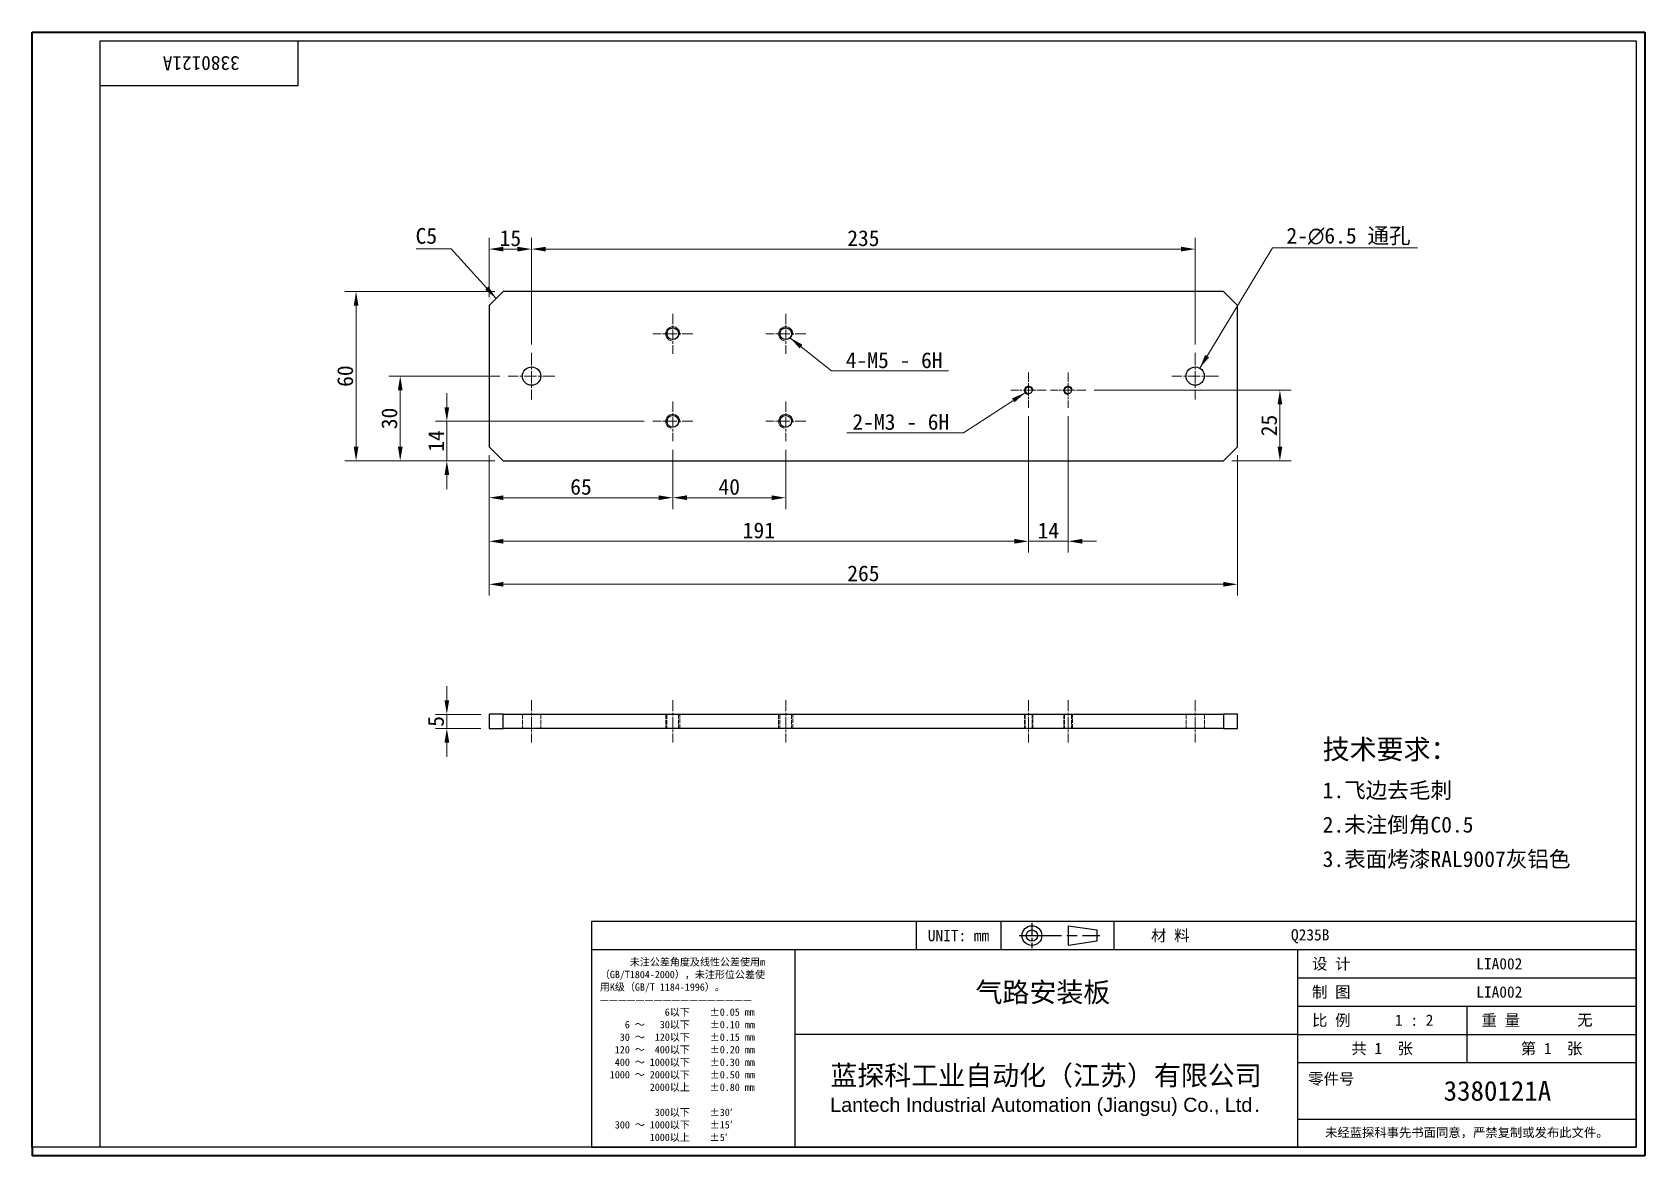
# Model space of a CAD drawing. Header units: millimetres. Extents: x 12 to 583, y 11 to 409.
import ezdxf
from ezdxf.enums import TextEntityAlignment as Align

# ---------------------------------------------------------------- set-up
doc = ezdxf.new("R2010")
doc.units = ezdxf.units.MM
doc.header["$LTSCALE"] = 2
doc.linetypes.add('CHAIN', pattern=[0.3543, 0.2362, -0.0295, 0.0591, -0.0295])
doc.linetypes.add('DASHED', pattern=[0.2067, 0.1654, -0.0413])
for name, color, linetype, lineweight in [('1', 7, 'Continuous', 18), ('可见 (ISO)', 7, 'Continuous', 25), ('可见窄的 (ISO)', 7, 'Continuous', 18), ('图框 (ISO)', 7, 'Continuous', 35), ('标题 (ISO)', 7, 'Continuous', 25)]:
    doc.layers.add(name, color=color, linetype=linetype, lineweight=lineweight)
for name, color, linetype, lineweight, true_color in [('中心标记 (ISO)', 1, 'CHAIN', 18, 0xff0000), ('中心线 (ISO)', 1, 'CHAIN', 18, 0xff0000), ('尺寸 (ISO)', 7, 'Continuous', 18, 0x008000), ('符号 (ISO)', 7, 'Continuous', 18, 0x008000), ('隐藏 (ISO)', 5, 'DASHED', 18, 0x0000ff)]:
    doc.layers.add(name, color=color, linetype=linetype, lineweight=lineweight, true_color=true_color)
doc.styles.add('文本样式164', font='SimSun.ttf')
doc.styles.add('文本样式165', font='SimSun.ttf')
doc.styles.add('文本样式74', font='SimSun.ttf')
doc.styles.add('最新国标', font='simfang.ttf')
doc.styles.add('注释文本 (ISO)', font='simfang.ttf')
doc.dimstyles.new('默认 (GB)', dxfattribs={"dimscale": 2, "dimtxt": 2.8, "dimasz": 2.5, "dimexe": 2, "dimexo": 1.5, "dimgap": 0.5, "dimtad": 1, "dimtoh": 1, "dimdsep": 46, "dimtxsty": '最新国标', "dimcen": 0.09, "dimdle": 10, "dimclrd": 256, "dimclre": 256, "dimclrt": 256, "dimaunit": 1, "dimadec": 3, "dimazin": 2, "dimtfac": 0.535714, "dimtdec": 3, "dimtmove": 0, "dimatfit": 3, "dimfxl": 0, "dimtolj": 1, "dimlwd": -1, "dimlwe": -1, "dimarcsym": 0})
doc.dimstyles.new('默认 (GB)$7', dxfattribs={"dimscale": 2, "dimtxt": 2.8, "dimasz": 2.5, "dimexe": 2, "dimexo": 1.5, "dimgap": 0.5, "dimtad": 1, "dimtoh": 1, "dimdsep": 46, "dimtxsty": '最新国标', "dimcen": 0.09, "dimdle": 10, "dimclrd": 256, "dimclre": 256, "dimclrt": 256, "dimaunit": 1, "dimadec": 3, "dimazin": 2, "dimtfac": 0.535714, "dimtdec": 3, "dimtmove": 0, "dimatfit": 3, "dimfxl": 0, "dimtolj": 1, "dimlwd": -1, "dimlwe": -1, "dimarcsym": 0})

# ---------------------------------------------------------------- blocks, each defined once
blk = doc.blocks.new('图框 最新国标')
at = {"layer": '图框 (ISO)'}
for p, q in [((6, 7), (6, 204.5)), ((6, 204.5), (291.5, 204.5)), ((291.5, 204.5), (291.5, 5.5)), ((6, 7), (6, 5.5)), ((6, 7), (6, 5.5)), ((291.5, 5.5), (6, 5.5))]:
    blk.add_line(p, q, dxfattribs=at)
at = {"layer": '图框 (ISO)', "color": 7, "linetype": 'Continuous', "lineweight": 25}
for p, q in [((18, 203), (290, 203)), ((18, 7), (18, 203)), ((18, 203), (290, 203)), ((53, 203), (53, 195)), ((290, 203), (290, 7)), ((290, 203), (290, 7)), ((53, 195), (18, 195)), ((290, 7), (6, 7)), ((290, 7), (18, 7))]:
    blk.add_line(p, q, dxfattribs=at)
at = {"layer": '图框 (ISO)', "style": '文本样式74'}
blk.add_attdef('零件代号_001', (42.72, 200.25), '', height=2.5, rotation=180, dxfattribs=at)
blk = doc.blocks.new('标题栏 最新国标')
at = {"layer": '标题 (ISO)'}
for p, q in [((381.98, -183.84), (196.98, -183.84)), ((196.98, -183.84), (196.98, -223.84)), ((254.48, -183.84), (254.48, -188.84)), ((269.48, -183.84), (269.48, -188.84)), ((281.48, -188.09), (281.48, -184.59)), ((281.48, -184.59), (286.48, -185.34)), ((286.48, -185.34), (286.48, -187.34)), ((289.48, -183.84), (289.48, -188.84)), ((381.98, -223.84), (381.98, -183.84)), ((383.48, -183.84), (383.48, -225.34)), ((286.48, -187.34), (281.48, -188.09)), ((196.98, -188.84), (381.98, -188.84)), ((232.98, -188.84), (232.98, -223.84)), ((321.98, -188.84), (321.98, -223.84)), ((321.98, -193.84), (381.98, -193.84)), ((321.98, -198.84), (381.98, -198.84)), ((351.98, -198.84), (351.98, -208.84)), ((321.98, -203.84), (232.98, -203.84)), ((321.98, -203.84), (381.98, -203.84)), ((321.98, -208.84), (381.98, -208.84)), ((321.98, -218.84), (381.98, -218.84)), ((196.98, -223.84), (381.98, -223.84)), ((383.48, -225.34), (196.98, -225.34))]:
    blk.add_line(p, q, dxfattribs=at)
at = {"layer": '标题 (ISO)', "linetype": 'CHAIN', "ltscale": 5.000333}
blk.add_line((274.98, -184.09), (274.98, -188.59), dxfattribs=at)
at = {"layer": '标题 (ISO)', "linetype": 'CHAIN', "ltscale": 15.834605}
blk.add_line((272.73, -186.34), (286.98, -186.34), dxfattribs=at)
at = {"layer": '标题 (ISO)'}
for radius in [1.75, 1]:
    blk.add_circle((274.98, -186.34), radius, dxfattribs=at)
at = {"layer": '1', "style": '文本样式164'}
for s, p in [('UNIT: mm', (261.98, -186.34)), ('材 料', (299.48, -186.34)), ('设 计', (327.98, -191.34)), ('制 图', (327.98, -196.34)), ('比 例', (327.98, -201.34)), ('重 量', (357.98, -201.34)), ('共 1  张', (336.98, -206.34)), ('第 1  张', (366.98, -206.34))]:
    blk.add_text(s, height=2, dxfattribs=at).set_placement(p, align=Align.MIDDLE_CENTER)
at = {"layer": '标题 (ISO)', "style": '注释文本 (ISO)'}
for s, insert, char_height, attachment_point, line_spacing_factor in [('\\fSimSun|b0|i0;{\\H1.3000;      未注公差角度及线性公差使用m\\P}\\fSimSun|b0|i0;{\\H1.3000;（GB/T1804-2000），未注形位公差使\\P}\\fSimSun|b0|i0;{\\H1.3000;用K级（GB/T 1184-1996）。\\P}\\fSimSun|b0|i0;{\\H1.3000;—————————————————\\P}\\fSimSun|b0|i0;{\\H1.3000;             6以下    ±0.05 mm\\P}\\fSimSun|b0|i0;{\\H1.3000;     6 ～   30以下    ±0.10 mm\\P}\\fSimSun|b0|i0;{\\H1.3000;    30 ～  120以下    ±0.15 mm\\P}\\fSimSun|b0|i0;{\\H1.3000;   120 ～  400以下    ±0.20 mm\\P}\\fSimSun|b0|i0;{\\H1.3000;   400 ～ 1000以下    ±0.30 mm\\P}\\fSimSun|b0|i0;{\\H1.3000;  1000 ～ 2000以下    ±0.50 mm\\P}\\fSimSun|b0|i0;{\\H1.3000;          2000以上    ±0.80 mm\\P}\\fSimSun|b0|i0;{\\H1.3000;\\P}\\fSimSun|b0|i0;{\\H1.3000;           300以下    ±30′\\P}\\fSimSun|b0|i0;{\\H1.3000;   300 ～ 1000以下    ±15′\\P}\\fSimSun|b0|i0;{\\H1.3000;          1000以上    ±5′}', (198.48, -206.63), 1.3, 4, 1.023913), ('{\\fMicrosoft YaHei|b0|i0|c134|p34;\\H1.75x;蓝探科工业自动化（江苏）有限公司\\P\\fArial|b0|i0|c0|p34;\\H0.71429x;Lantech Industrial Automation (Jiangsu) Co., Ltd\\fFangSong|b0|i0|c134|p49;.\\H1.15195x; }', (277.48, -213.84), 2, 5, 0.978695)]:
    blk.add_mtext(s, dxfattribs=dict(at, insert=insert, char_height=char_height, attachment_point=attachment_point, line_spacing_factor=line_spacing_factor))
at = {"layer": '标题 (ISO)', "attachment_point": 5, "style": '注释文本 (ISO)'}
for s, insert, char_height in [('\\fFangSong|b0|i0;零件号', (327.98, -211.84), 2), ('\\fSimSun|b0|i0;{\\H1.6000;未经蓝探科事先书面同意，严禁复制或发布此文件。}', (351.98, -221.34), 1.6)]:
    blk.add_mtext(s, dxfattribs=dict(at, insert=insert, char_height=char_height))
at = {"layer": '标题 (ISO)'}
for tag, p, height, style in [('材料_001', (320.84, -187.21), 2, '注释文本 (ISO)'), ('设计人_001', (353.65, -192.33), 2, '注释文本 (ISO)'), ('库存编号_001', (264.98, -198.13), 3.5, '文本样式165'), ('设计人_001', (353.65, -197.33), 2, '注释文本 (ISO)'), ('视图比例_001', (339.26, -202.33), 2, '注释文本 (ISO)'), ('质量\\P3;_001', (371.53, -202.3), 2, '注释文本 (ISO)'), ('零件代号_001', (347.87, -215.59), 3.5, '文本样式165')]:
    blk.add_attdef(tag, p, '', height=height, dxfattribs=dict(at, style=style))
blk = doc.blocks.new('*D5')
at = {"layer": 'Defpoints', "color": 0, "transparency": 16777216}
for p in [(238.81, 264.11), (173.81, 262.18), (238.81, 244.11)]:
    blk.add_point(p, dxfattribs=at)
at = {"layer": '尺寸 (ISO)', "color": 116, "true_color": 0x00803f, "transparency": 16777216}
for p, q in [((173.81, 259.18), (173.81, 240.11)), ((238.81, 261.11), (238.81, 240.11)), ((178.81, 244.11), (233.81, 244.11))]:
    blk.add_line(p, q, dxfattribs=at)
for points in [[(178.81, 244.94), (178.81, 243.28), (173.81, 244.11)], [(233.81, 244.94), (233.81, 243.28), (238.81, 244.11)]]:
    blk.add_solid(points, dxfattribs=at)
at = {"layer": '尺寸 (ISO)', "transparency": 16777216, "insert": (206.31, 247.94), "char_height": 5.6, "attachment_point": 5, "style": '最新国标'}
blk.add_mtext('\\A1;65', dxfattribs=at)
blk = doc.blocks.new('*D6')
at = {"layer": 'Defpoints', "color": 0, "transparency": 16777216}
for p in [(238.81, 264.11), (278.81, 264.11), (278.81, 244.11)]:
    blk.add_point(p, dxfattribs=at)
at = {"layer": '尺寸 (ISO)', "color": 116, "true_color": 0x00803f, "transparency": 16777216}
for p, q in [((238.81, 261.11), (238.81, 240.11)), ((278.81, 261.11), (278.81, 240.11)), ((243.81, 244.11), (273.81, 244.11))]:
    blk.add_line(p, q, dxfattribs=at)
for points in [[(243.81, 244.94), (243.81, 243.28), (238.81, 244.11)], [(273.81, 244.94), (273.81, 243.28), (278.81, 244.11)]]:
    blk.add_solid(points, dxfattribs=at)
at = {"layer": '尺寸 (ISO)', "transparency": 16777216, "insert": (258.81, 247.94), "char_height": 5.6, "attachment_point": 5, "style": '最新国标'}
blk.add_mtext('\\A1;40', dxfattribs=at)
blk = doc.blocks.new('*D7')
at = {"layer": 'Defpoints', "color": 0, "transparency": 16777216}
for p in [(364.81, 275.95), (173.81, 262.18), (364.81, 228.67)]:
    blk.add_point(p, dxfattribs=at)
at = {"layer": '尺寸 (ISO)', "color": 116, "true_color": 0x00803f, "transparency": 16777216}
for p, q in [((364.81, 272.95), (364.81, 224.67)), ((173.81, 259.18), (173.81, 224.67)), ((178.81, 228.67), (359.81, 228.67))]:
    blk.add_line(p, q, dxfattribs=at)
for points in [[(178.81, 229.51), (178.81, 227.84), (173.81, 228.67)], [(359.81, 229.51), (359.81, 227.84), (364.81, 228.67)]]:
    blk.add_solid(points, dxfattribs=at)
at = {"layer": '尺寸 (ISO)', "transparency": 16777216, "insert": (269.31, 232.5), "char_height": 5.6, "attachment_point": 5, "style": '最新国标'}
blk.add_mtext('\\A1;191', dxfattribs=at)
blk = doc.blocks.new('*D8')
at = {"layer": 'Defpoints', "color": 0, "transparency": 16777216}
for p in [(364.81, 275.95), (378.81, 275.95), (378.81, 228.67)]:
    blk.add_point(p, dxfattribs=at)
at = {"layer": '尺寸 (ISO)', "color": 116, "true_color": 0x00803f, "transparency": 16777216}
for p, q in [((364.81, 272.95), (364.81, 224.67)), ((378.81, 272.95), (378.81, 224.67)), ((359.81, 228.67), (354.81, 228.67)), ((364.81, 228.67), (369.81, 228.67)), ((369.81, 228.67), (373.81, 228.67)), ((378.81, 228.67), (373.81, 228.67)), ((383.81, 228.67), (388.81, 228.67))]:
    blk.add_line(p, q, dxfattribs=at)
for points in [[(359.81, 229.51), (359.81, 227.84), (364.81, 228.67)], [(383.81, 229.51), (383.81, 227.84), (378.81, 228.67)]]:
    blk.add_solid(points, dxfattribs=at)
at = {"layer": '尺寸 (ISO)', "transparency": 16777216, "insert": (371.81, 232.47), "char_height": 5.6, "attachment_point": 5, "style": '最新国标'}
blk.add_mtext('\\A1;14', dxfattribs=at)
blk = doc.blocks.new('*D9')
at = {"layer": 'Defpoints', "color": 0, "transparency": 16777216}
for p in [(173.81, 262.18), (438.81, 262.18), (438.81, 213.44)]:
    blk.add_point(p, dxfattribs=at)
at = {"layer": '尺寸 (ISO)', "color": 116, "true_color": 0x00803f, "transparency": 16777216}
for p, q in [((173.81, 259.18), (173.81, 209.44)), ((438.81, 259.18), (438.81, 209.44)), ((178.81, 213.44), (433.81, 213.44))]:
    blk.add_line(p, q, dxfattribs=at)
for points in [[(178.81, 214.27), (178.81, 212.6), (173.81, 213.44)], [(433.81, 214.27), (433.81, 212.6), (438.81, 213.44)]]:
    blk.add_solid(points, dxfattribs=at)
at = {"layer": '尺寸 (ISO)', "transparency": 16777216, "insert": (306.31, 217.27), "char_height": 5.6, "attachment_point": 5, "style": '最新国标'}
blk.add_mtext('\\A1;265', dxfattribs=at)
blk = doc.blocks.new('*D10')
at = {"layer": 'Defpoints', "color": 0, "transparency": 16777216}
for p in [(188.81, 332.18), (173.81, 312.18), (188.81, 295.43)]:
    blk.add_point(p, dxfattribs=at)
at = {"layer": '尺寸 (ISO)', "color": 116, "true_color": 0x00803f, "transparency": 16777216}
for p, q in [((173.81, 315.18), (173.81, 336.18)), ((178.81, 332.18), (183.81, 332.18)), ((188.81, 298.43), (188.81, 336.18))]:
    blk.add_line(p, q, dxfattribs=at)
for points in [[(178.81, 333.01), (178.81, 331.34), (173.81, 332.18)], [(183.81, 333.01), (183.81, 331.34), (188.81, 332.18)]]:
    blk.add_solid(points, dxfattribs=at)
at = {"layer": '尺寸 (ISO)', "transparency": 16777216, "insert": (181.31, 336.01), "char_height": 5.6, "attachment_point": 5, "style": '最新国标'}
blk.add_mtext('\\A1;15', dxfattribs=at)
blk = doc.blocks.new('*D11')
at = {"layer": 'Defpoints', "color": 0, "transparency": 16777216}
for p in [(423.81, 332.18), (188.81, 295.43), (423.81, 295.43)]:
    blk.add_point(p, dxfattribs=at)
at = {"layer": '尺寸 (ISO)', "color": 116, "true_color": 0x00803f, "transparency": 16777216}
for p, q in [((188.81, 298.43), (188.81, 336.18)), ((193.81, 332.18), (418.81, 332.18)), ((423.81, 298.43), (423.81, 336.18))]:
    blk.add_line(p, q, dxfattribs=at)
for points in [[(193.81, 333.01), (193.81, 331.34), (188.81, 332.18)], [(418.81, 333.01), (418.81, 331.34), (423.81, 332.18)]]:
    blk.add_solid(points, dxfattribs=at)
at = {"layer": '尺寸 (ISO)', "transparency": 16777216, "insert": (306.31, 336.01), "char_height": 5.6, "attachment_point": 5, "style": '最新国标'}
blk.add_mtext('\\A1;235', dxfattribs=at)
blk = doc.blocks.new('*D12')
at = {"layer": 'Defpoints', "color": 0, "transparency": 16777216}
for p in [(231.74, 271.18), (158.81, 257.18), (178.81, 257.18)]:
    blk.add_point(p, dxfattribs=at)
at = {"layer": '尺寸 (ISO)', "color": 116, "true_color": 0x00803f, "transparency": 16777216}
for p, q in [((158.81, 276.18), (158.81, 281.18)), ((228.74, 271.18), (154.81, 271.18)), ((158.81, 271.18), (158.81, 266.18)), ((158.81, 266.18), (158.81, 262.18)), ((175.81, 257.18), (154.81, 257.18)), ((158.81, 257.18), (158.81, 262.18)), ((158.81, 252.18), (158.81, 247.18))]:
    blk.add_line(p, q, dxfattribs=at)
for points in [[(157.98, 276.18), (159.64, 276.18), (158.81, 271.18)], [(157.98, 252.18), (159.64, 252.18), (158.81, 257.18)]]:
    blk.add_solid(points, dxfattribs=at)
at = {"layer": '尺寸 (ISO)', "transparency": 16777216, "insert": (155.01, 264.18), "char_height": 5.6, "attachment_point": 5, "rotation": 90, "style": '最新国标'}
blk.add_mtext('\\A1;14', dxfattribs=at)
blk = doc.blocks.new('*D13')
at = {"layer": 'Defpoints', "color": 0, "transparency": 16777216}
for p in [(180.56, 287.18), (142.3, 257.18), (178.81, 257.18)]:
    blk.add_point(p, dxfattribs=at)
at = {"layer": '尺寸 (ISO)', "color": 116, "true_color": 0x00803f, "transparency": 16777216}
for p, q in [((177.56, 287.18), (138.3, 287.18)), ((142.3, 282.18), (142.3, 262.18)), ((175.81, 257.18), (138.3, 257.18))]:
    blk.add_line(p, q, dxfattribs=at)
for points in [[(141.47, 282.18), (143.14, 282.18), (142.3, 287.18)], [(141.47, 262.18), (143.14, 262.18), (142.3, 257.18)]]:
    blk.add_solid(points, dxfattribs=at)
at = {"layer": '尺寸 (ISO)', "transparency": 16777216, "insert": (138.47, 272.18), "char_height": 5.6, "attachment_point": 5, "rotation": 90, "style": '最新国标'}
blk.add_mtext('\\A1;30', dxfattribs=at)
blk = doc.blocks.new('*D14')
at = {"layer": 'Defpoints', "color": 0, "transparency": 16777216}
for p in [(126.67, 317.18), (178.81, 317.18), (178.81, 257.18)]:
    blk.add_point(p, dxfattribs=at)
at = {"layer": '尺寸 (ISO)', "color": 116, "true_color": 0x00803f, "transparency": 16777216}
for p, q in [((175.81, 317.18), (122.67, 317.18)), ((126.67, 262.18), (126.67, 312.18)), ((175.81, 257.18), (122.67, 257.18))]:
    blk.add_line(p, q, dxfattribs=at)
for points in [[(125.84, 312.18), (127.5, 312.18), (126.67, 317.18)], [(125.84, 262.18), (127.5, 262.18), (126.67, 257.18)]]:
    blk.add_solid(points, dxfattribs=at)
at = {"layer": '尺寸 (ISO)', "transparency": 16777216, "insert": (122.84, 287.18), "char_height": 5.6, "attachment_point": 5, "rotation": 90, "style": '最新国标'}
blk.add_mtext('\\A1;60', dxfattribs=at)
blk = doc.blocks.new('*D15')
at = {"layer": 'Defpoints', "color": 0, "transparency": 16777216}
for p in [(385.04, 282.18), (453.81, 282.18), (433.81, 257.18)]:
    blk.add_point(p, dxfattribs=at)
at = {"layer": '尺寸 (ISO)', "color": 116, "true_color": 0x00803f, "transparency": 16777216}
for p, q in [((388.04, 282.18), (457.81, 282.18)), ((453.81, 262.18), (453.81, 277.18)), ((436.81, 257.18), (457.81, 257.18))]:
    blk.add_line(p, q, dxfattribs=at)
for points in [[(452.98, 277.18), (454.64, 277.18), (453.81, 282.18)], [(452.98, 262.18), (454.64, 262.18), (453.81, 257.18)]]:
    blk.add_solid(points, dxfattribs=at)
at = {"layer": '尺寸 (ISO)', "transparency": 16777216, "insert": (449.98, 269.68), "char_height": 5.6, "attachment_point": 5, "rotation": 90, "style": '最新国标'}
blk.add_mtext('\\A1;25', dxfattribs=at)
blk = doc.blocks.new('*D16')
at = {"layer": 'Defpoints', "color": 0, "transparency": 16777216}
for p in [(173.81, 167.37), (158.81, 162.37), (173.81, 162.37)]:
    blk.add_point(p, dxfattribs=at)
at = {"layer": '尺寸 (ISO)', "color": 116, "true_color": 0x00803f, "transparency": 16777216}
for p, q in [((158.81, 172.37), (158.81, 177.37)), ((170.81, 167.37), (154.81, 167.37)), ((158.81, 167.37), (158.81, 162.37)), ((170.81, 162.37), (154.81, 162.37)), ((158.81, 157.37), (158.81, 152.37))]:
    blk.add_line(p, q, dxfattribs=at)
for points in [[(157.98, 172.37), (159.64, 172.37), (158.81, 167.37)], [(157.98, 157.37), (159.64, 157.37), (158.81, 162.37)]]:
    blk.add_solid(points, dxfattribs=at)
at = {"layer": '尺寸 (ISO)', "transparency": 16777216, "insert": (154.98, 164.87), "char_height": 5.6, "attachment_point": 5, "rotation": 90, "style": '最新国标'}
blk.add_mtext('\\A1;5', dxfattribs=at)

msp = doc.modelspace()

# ---------------------------------------------------------------- linework, layer by layer
at = {"layer": '中心标记 (ISO)', "ltscale": 7.852803}
for p, q in [((238.81, 309.244), (238.81, 295.11)), ((278.81, 309.244), (278.81, 295.11)), ((245.877, 302.177), (231.743, 302.177)), ((285.877, 302.177), (271.743, 302.177)), ((238.81, 278.244), (238.81, 264.11)), ((278.81, 278.244), (278.81, 264.11)), ((245.877, 271.177), (231.743, 271.177)), ((285.877, 271.177), (271.743, 271.177))]:
    msp.add_line(p, q, dxfattribs=at)
at = {"layer": '中心标记 (ISO)', "ltscale": 9.167361}
for p, q in [((188.81, 295.427), (188.81, 278.927)), ((423.81, 295.427), (423.81, 278.927)), ((197.06, 287.177), (180.56, 287.177)), ((432.06, 287.177), (415.56, 287.177))]:
    msp.add_line(p, q, dxfattribs=at)
at = {"layer": '中心标记 (ISO)', "ltscale": 6.922167}
for p, q in [((364.81, 288.406), (364.81, 275.947)), ((378.81, 288.406), (378.81, 275.947)), ((371.04, 282.177), (358.581, 282.177)), ((385.04, 282.177), (372.581, 282.177))]:
    msp.add_line(p, q, dxfattribs=at)
at = {"layer": '中心线 (ISO)', "ltscale": 8.333956}
for p, q in [((188.81, 172.373), (188.81, 157.373)), ((238.81, 172.373), (238.81, 157.373)), ((278.81, 172.373), (278.81, 157.373)), ((364.81, 172.373), (364.81, 157.373)), ((378.81, 172.373), (378.81, 157.373)), ((423.81, 172.373), (423.81, 157.373))]:
    msp.add_line(p, q, dxfattribs=at)
at = {"layer": '可见 (ISO)'}
for p, q in [((173.81, 312.177), (178.81, 317.177)), ((433.81, 317.177), (178.81, 317.177)), ((433.81, 317.177), (438.81, 312.177)), ((173.81, 312.177), (173.81, 262.177)), ((438.81, 262.177), (438.81, 312.177)), ((178.81, 257.177), (173.81, 262.177)), ((178.81, 257.177), (433.81, 257.177)), ((438.81, 262.177), (433.81, 257.177)), ((173.81, 167.373), (173.81, 162.373)), ((178.81, 167.373), (173.81, 167.373)), ((178.81, 162.373), (178.81, 167.373)), ((178.81, 167.373), (433.81, 167.373)), ((433.81, 167.373), (433.81, 162.373)), ((438.81, 167.373), (433.81, 167.373)), ((438.81, 162.373), (438.81, 167.373)), ((173.81, 162.373), (178.81, 162.373)), ((433.81, 162.373), (178.81, 162.373)), ((433.81, 162.373), (438.81, 162.373))]:
    msp.add_line(p, q, dxfattribs=at)
for centre, radius in [((238.81, 302.177), 2.067), ((278.81, 302.177), 2.067), ((188.81, 287.177), 3.25), ((423.81, 287.177), 3.25), ((364.81, 282.177), 1.23), ((378.81, 282.177), 1.23), ((238.81, 271.177), 2.067), ((278.81, 271.177), 2.067)]:
    msp.add_circle(centre, radius, dxfattribs=at)
at = {"layer": '可见窄的 (ISO)'}
for centre, radius in [((238.81, 302.177), 2.5), ((278.81, 302.177), 2.5), ((364.81, 282.177), 1.5), ((378.81, 282.177), 1.5), ((238.81, 271.177), 2.5), ((278.81, 271.177), 2.5)]:
    msp.add_arc(centre, radius, 350, 260, dxfattribs=at)
at = {"layer": '隐藏 (ISO)', "ltscale": 4.761642}
for p, q in [((185.56, 167.373), (185.56, 162.373)), ((192.06, 167.373), (192.06, 162.373)), ((236.31, 167.373), (236.31, 162.373)), ((236.743, 167.373), (236.743, 162.373)), ((240.877, 167.373), (240.877, 162.373)), ((241.31, 162.373), (241.31, 167.373)), ((276.31, 167.373), (276.31, 162.373)), ((276.743, 167.373), (276.743, 162.373)), ((280.877, 167.373), (280.877, 162.373)), ((281.31, 162.373), (281.31, 167.373)), ((363.31, 167.373), (363.31, 162.373)), ((363.581, 167.373), (363.581, 162.373)), ((366.04, 167.373), (366.04, 162.373)), ((366.31, 162.373), (366.31, 167.373)), ((377.31, 167.373), (377.31, 162.373)), ((377.581, 167.373), (377.581, 162.373)), ((380.04, 167.373), (380.04, 162.373)), ((380.31, 162.373), (380.31, 167.373)), ((420.56, 167.373), (420.56, 162.373)), ((427.06, 167.373), (427.06, 162.373))]:
    msp.add_line(p, q, dxfattribs=at)

# ---------------------------------------------------------------- block references
at = {"xscale": 2, "yscale": 2, "zscale": 2}
msp.add_blockref('图框 最新国标', (0, 0), dxfattribs=at).add_auto_attribs({'零件代号_001': '3380121A'})
ref = msp.add_blockref('标题栏 最新国标', (-183.965, 461.689), dxfattribs=dict(xscale=2, yscale=2, zscale=2))
ref.add_attrib('零件代号_001', '3380121A', (511.782, 30.5), dxfattribs={"layer": '标题 (ISO)', "height": 7, "style": '文本样式165'})
ref.add_attrib('库存编号_001', '气路安装板', (345.992, 65.422), dxfattribs={"layer": '标题 (ISO)', "height": 7, "style": '文本样式165'})
ref.add_attrib('质量\\P3;_001', '无', (559.086, 57.08), dxfattribs={"layer": '标题 (ISO)', "height": 4, "style": '注释文本 (ISO)'})
ref.add_attrib('视图比例_001', '1 : 2', (494.56, 57.034), dxfattribs={"layer": '标题 (ISO)', "height": 4, "style": '注释文本 (ISO)'})
ref.add_attrib('设计人_001', 'LIA002', (523.337, 77.023), dxfattribs={"layer": '标题 (ISO)', "height": 4, "style": '注释文本 (ISO)'})
ref.add_attrib('设计人_001', 'LIA002', (523.337, 67.023), dxfattribs={"layer": '标题 (ISO)', "height": 4, "style": '注释文本 (ISO)'})
ref.add_attrib('材料_001', 'Q235B', (457.72, 87.263), dxfattribs={"layer": '标题 (ISO)', "height": 4, "style": '注释文本 (ISO)'})

# ---------------------------------------------------------------- texts
at = {"layer": '符号 (ISO)', "insert": (155.362, 339.654), "char_height": 5.6, "attachment_point": 3, "style": '最新国标'}
msp.add_mtext('C5', dxfattribs=at)
at = {"layer": '符号 (ISO)'}
for s, insert, char_height, width, attachment_point, line_spacing_factor, style in [('2-\\fAIGDT|b0|i0;{\\H5.6000;n}\\fFangSong|b0|i0;{\\H5.6000;6.5 通孔}', (456.125, 333.53), 5.6, 48.67574, 7, 0.49, '最新国标'), ('4-M5 - 6H', (300.073, 289.935), 5.6, 38.10358, 7, 0.49, '最新国标'), ('2-M3 - 6H', (336.716, 268.072), 5.6, 38.10358, 9, 0.49, '最新国标'), ('{\\H1.75x;技术要求：\\H0.8x;\\P1.飞边去毛刺\\P2.未注倒角C0.5\\P3.表面烤漆RAL9007灰铝色}', (468.94, 135.6), 4, 96.4117, 4, 1.305367, '注释文本 (ISO)')]:
    msp.add_mtext(s, dxfattribs=dict(at, insert=insert, char_height=char_height, width=width, attachment_point=attachment_point, line_spacing_factor=line_spacing_factor, style=style))

# ---------------------------------------------------------------- dimensions: what is measured, and where the dimension line sits
at = {"layer": '尺寸 (ISO)', "color": 116, "true_color": 0x00803f}
for base, p1, p2, angle, override, picture, middle in [((188.81, 332.177), (173.81, 312.177), (188.81, 295.427), 180, {"dimgap": 0.5, "dimtoh": 0, "dimdec": 2, "dimtol": 0, "dimlim": 0, "dimtp": 0, "dimtm": 0, "dimtdec": 3, "dimtofl": 0, "dimatfit": 1}, '*D10', (181.31, 332.177)), ((423.81, 332.177), (188.81, 295.427), (423.81, 295.427), 180, {"dimgap": 0.5, "dimtoh": 0, "dimdec": 2, "dimtol": 0, "dimlim": 0, "dimtp": 0, "dimtm": 0, "dimtdec": 3, "dimtofl": 0, "dimatfit": 1}, '*D11', (306.31, 332.177)), ((126.668, 317.177), (178.81, 257.177), (178.81, 317.177), 270, {"dimgap": 0.5, "dimtoh": 0, "dimdec": 2, "dimtol": 0, "dimlim": 0, "dimtp": 0, "dimtm": 0, "dimtdec": 3, "dimtofl": 0, "dimatfit": 1}, '*D14', (126.668, 287.177)), ((142.304, 257.177), (180.56, 287.177), (178.81, 257.177), 90, {"dimgap": 0.5, "dimtoh": 0, "dimdec": 2, "dimtol": 0, "dimlim": 0, "dimtp": 0, "dimtm": 0, "dimtdec": 3, "dimtofl": 0, "dimatfit": 1}, '*D13', (142.304, 272.177)), ((158.81, 257.177), (231.743, 271.177), (178.81, 257.177), 90, {"dimgap": 0.5, "dimtoh": 0, "dimdec": 2, "dimtol": 0, "dimlim": 0, "dimtp": 0, "dimtm": 0, "dimtdec": 3, "dimtofl": 0}, '*D12', (158.81, 264.177)), ((453.81, 282.177), (433.81, 257.177), (385.04, 282.177), 270, {"dimgap": 0.5, "dimtoh": 0, "dimdec": 2, "dimtol": 0, "dimlim": 0, "dimtp": 0, "dimtm": 0, "dimtdec": 3, "dimtofl": 0, "dimatfit": 1}, '*D15', (453.81, 269.677)), ((364.81, 228.673), (173.81, 262.177), (364.81, 275.947), 180, {"dimgap": 0.5, "dimtoh": 0, "dimdec": 2, "dimtol": 0, "dimlim": 0, "dimtp": 0, "dimtm": 0, "dimtdec": 3, "dimtofl": 0, "dimatfit": 1}, '*D7', (269.31, 228.673)), ((378.81, 228.673), (364.81, 275.947), (378.81, 275.947), 180, {"dimgap": 0.5, "dimtoh": 0, "dimdec": 2, "dimtol": 0, "dimlim": 0, "dimtp": 0, "dimtm": 0, "dimtdec": 3, "dimtofl": 0}, '*D8', (371.81, 228.673)), ((238.81, 244.11), (173.81, 262.177), (238.81, 264.11), 180, {"dimgap": 0.5, "dimtoh": 0, "dimdec": 2, "dimtol": 0, "dimlim": 0, "dimtp": 0, "dimtm": 0, "dimtdec": 3, "dimtofl": 0, "dimatfit": 1}, '*D5', (206.31, 244.11)), ((278.81, 244.11), (238.81, 264.11), (278.81, 264.11), 180, {"dimgap": 0.5, "dimtoh": 0, "dimdec": 2, "dimtol": 0, "dimlim": 0, "dimtp": 0, "dimtm": 0, "dimtdec": 3, "dimtofl": 0, "dimatfit": 1}, '*D6', (258.81, 244.11)), ((438.81, 213.437), (173.81, 262.177), (438.81, 262.177), 180, {"dimgap": 0.5, "dimtoh": 0, "dimdec": 2, "dimtol": 0, "dimlim": 0, "dimtp": 0, "dimtm": 0, "dimtdec": 3, "dimtofl": 0, "dimatfit": 1}, '*D9', (306.31, 213.437)), ((158.81, 162.373), (173.81, 167.373), (173.81, 162.373), 90, {"dimgap": 0.5, "dimtoh": 0, "dimdec": 2, "dimtol": 0, "dimlim": 0, "dimtp": 0, "dimtm": 0, "dimtdec": 3, "dimtofl": 1, "dimatfit": 1}, '*D16', (158.81, 164.873))]:
    dim = msp.add_linear_dim(base=base, p1=p1, p2=p2, angle=angle, dimstyle='默认 (GB)', override=override, dxfattribs=at)
    dim.commit()
    dim.dimension.update_dxf_attribs({"geometry": picture, "text_midpoint": middle, "dimtype": 160})

# ---------------------------------------------------------------- leaders
at = {"layer": '符号 (ISO)', "color": 116, "true_color": 0x00803f, "annotation_type": 0, "has_hookline": 1, "hookline_direction": 1, "text_width": 7.424}
msp.add_leader([(176.31, 314.677), (160.362, 332.222), (155.362, 332.222)], dimstyle='默认 (GB)$7', override={"dimgap": 0, "dimtad": 1}, dxfattribs=at)
at = {"layer": '符号 (ISO)', "annotation_type": 0, "has_hookline": 1}
for points, hookline_direction, text_width in [([(425.431, 289.994), (451.125, 332.597), (456.125, 332.597)], 0, 46.418), ([(280.325, 300.771), (295.073, 289.001), (300.073, 289.001)], 0, 36.416), ([(363.591, 281.304), (341.716, 267.139), (336.716, 267.139)], 1, 36.288)]:
    msp.add_leader(points, dimstyle='默认 (GB)$7', override={"dimgap": 0, "dimtad": 1}, dxfattribs=dict(at, hookline_direction=hookline_direction, text_width=text_width))

doc.saveas('drawing.dxf')
